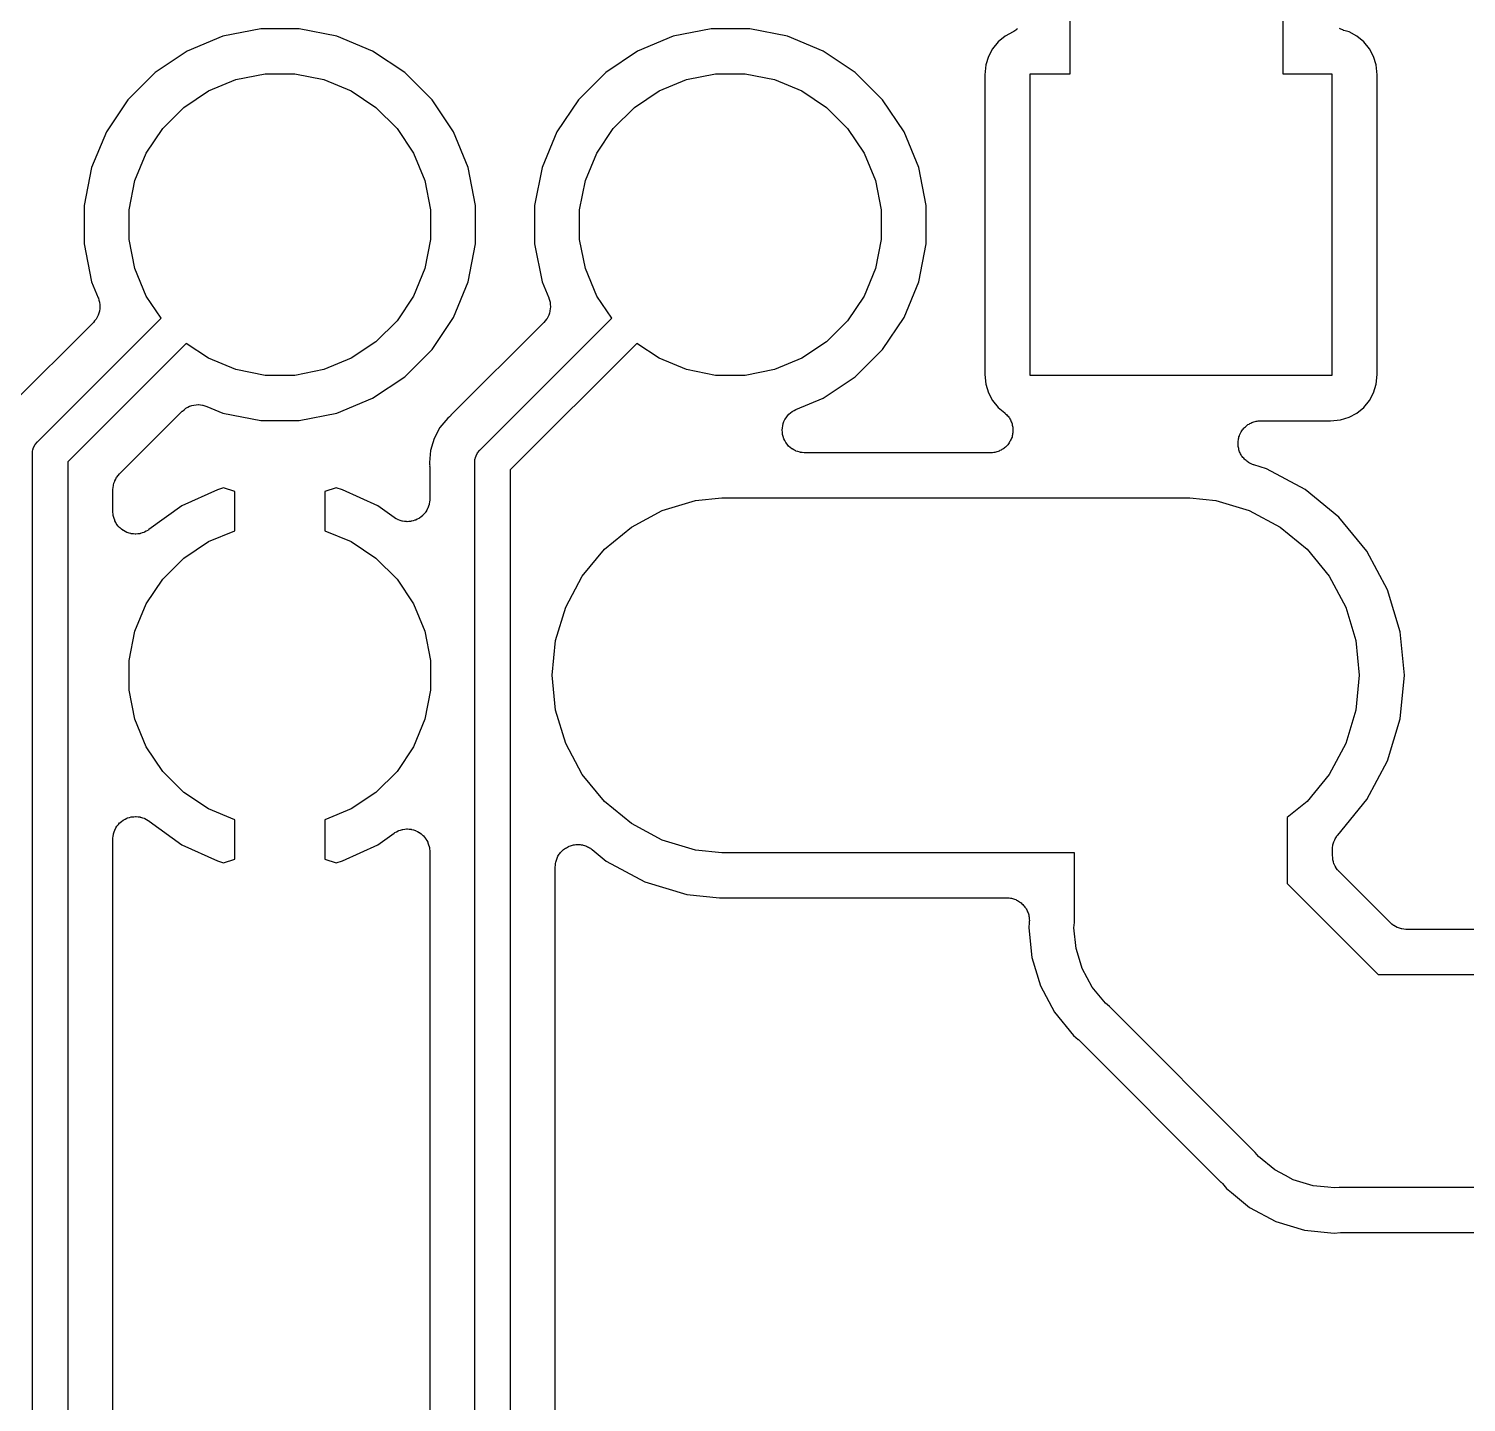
# Model space of a CAD drawing. Extents: x 49 to 143, y -158 to -38.
# Drawn here: x 113.8 to 121.9, y -72.17 to -64.43 of the extents above; entities that cross this region are included whole.
import ezdxf

# ---------------------------------------------------------------- set-up
doc = ezdxf.new("R2010")
doc.units = 0
doc.layers.add('BLACK', color=7, linetype='CONTINUOUS')

msp = doc.modelspace()

# ---------------------------------------------------------------- linework, layer by layer
at = {"layer": 'BLACK', "linetype": 'CONTINUOUS'}
for p, q in [((120.869, -61.0684), (120.869, -64.682)), ((119.669, -64.682), (119.669, -61.406)), ((115.106, -64.428), (114.892, -64.4704)), ((115.323, -64.428), (115.106, -64.428)), ((115.536, -64.4704), (115.323, -64.428)), ((117.646, -64.428), (117.432, -64.4704)), ((117.863, -64.428), (117.646, -64.428)), ((118.076, -64.4704), (117.863, -64.428)), ((119.372, -64.4279), (119.368, -64.4318)), ((121.195, -64.4298), (121.189, -64.4271)), ((114.892, -64.4704), (114.691, -64.5536)), ((115.737, -64.5536), (115.536, -64.4704)), ((117.432, -64.4704), (117.231, -64.5536)), ((118.277, -64.5536), (118.076, -64.4704)), ((119.264, -64.5015), (119.232, -64.5402)), ((119.303, -64.4698), (119.264, -64.5015)), ((119.348, -64.4456), (119.303, -64.4698)), ((119.353, -64.4425), (119.348, -64.4456)), ((119.358, -64.4399), (119.353, -64.4425)), ((119.363, -64.4356), (119.358, -64.4399)), ((119.368, -64.4318), (119.363, -64.4356)), ((121.201, -64.433), (121.195, -64.4298)), ((121.206, -64.4346), (121.201, -64.433)), ((121.211, -64.4369), (121.206, -64.4346)), ((121.213, -64.4374), (121.211, -64.4369)), ((121.242, -64.4462), (121.213, -64.4374)), ((121.286, -64.4698), (121.242, -64.4462)), ((121.325, -64.5015), (121.286, -64.4698)), ((121.357, -64.5402), (121.325, -64.5015)), ((114.691, -64.5536), (114.511, -64.6745)), ((115.918, -64.6745), (115.737, -64.5536)), ((117.231, -64.5536), (117.051, -64.6745)), ((118.458, -64.6745), (118.277, -64.5536)), ((119.209, -64.5843), (119.194, -64.6322)), ((119.232, -64.5402), (119.209, -64.5843)), ((121.38, -64.5843), (121.357, -64.5402)), ((121.395, -64.6322), (121.38, -64.5843)), ((119.194, -64.6322), (119.189, -64.6882)), ((121.4, -64.6882), (121.395, -64.6322)), ((114.511, -64.6745), (114.357, -64.8282)), ((114.812, -64.7787), (114.966, -64.7147)), ((114.966, -64.7147), (115.131, -64.682)), ((115.131, -64.682), (115.298, -64.682)), ((115.298, -64.682), (115.462, -64.7147)), ((115.462, -64.7147), (115.617, -64.7787)), ((116.072, -64.8282), (115.918, -64.6745)), ((117.051, -64.6745), (116.897, -64.8282)), ((117.352, -64.7787), (117.506, -64.7147)), ((117.506, -64.7147), (117.671, -64.682)), ((117.671, -64.682), (117.838, -64.682)), ((117.838, -64.682), (118.002, -64.7147)), ((118.002, -64.7147), (118.157, -64.7787)), ((118.612, -64.8282), (118.458, -64.6745)), ((119.189, -64.6882), (119.189, -66.3758)), ((119.444, -66.382), (119.444, -64.682)), ((119.444, -64.682), (119.669, -64.682)), ((120.869, -64.682), (121.144, -64.682)), ((121.144, -64.682), (121.144, -66.382)), ((121.4, -66.3758), (121.4, -64.6882)), ((114.357, -64.8282), (114.236, -65.0091)), ((114.673, -64.8718), (114.812, -64.7787)), ((115.617, -64.7787), (115.756, -64.8718)), ((116.193, -65.0091), (116.072, -64.8282)), ((116.897, -64.8282), (116.776, -65.0091)), ((117.213, -64.8718), (117.352, -64.7787)), ((118.157, -64.7787), (118.296, -64.8718)), ((118.733, -65.0091), (118.612, -64.8282)), ((114.554, -64.9902), (114.673, -64.8718)), ((115.756, -64.8718), (115.875, -64.9902)), ((117.094, -64.9902), (117.213, -64.8718)), ((118.296, -64.8718), (118.415, -64.9902)), ((114.461, -65.1294), (114.554, -64.9902)), ((115.875, -64.9902), (115.968, -65.1294)), ((117.001, -65.1294), (117.094, -64.9902)), ((118.415, -64.9902), (118.508, -65.1294)), ((114.236, -65.0091), (114.153, -65.21)), ((116.276, -65.21), (116.193, -65.0091)), ((116.776, -65.0091), (116.693, -65.21)), ((118.816, -65.21), (118.733, -65.0091)), ((114.397, -65.2841), (114.461, -65.1294)), ((115.968, -65.1294), (116.032, -65.2841)), ((116.937, -65.2841), (117.001, -65.1294)), ((118.508, -65.1294), (118.572, -65.2841)), ((114.153, -65.21), (114.11, -65.4233)), ((116.318, -65.4233), (116.276, -65.21)), ((116.693, -65.21), (116.65, -65.4233)), ((118.858, -65.4233), (118.816, -65.21)), ((114.364, -65.4483), (114.397, -65.2841)), ((116.032, -65.2841), (116.064, -65.4483)), ((116.904, -65.4483), (116.937, -65.2841)), ((118.572, -65.2841), (118.604, -65.4483)), ((114.11, -65.4233), (114.11, -65.6407)), ((114.364, -65.6157), (114.364, -65.4483)), ((116.064, -65.4483), (116.064, -65.6157)), ((116.318, -65.6407), (116.318, -65.4233)), ((116.65, -65.4233), (116.65, -65.6407)), ((116.904, -65.6157), (116.904, -65.4483)), ((118.604, -65.4483), (118.604, -65.6157)), ((118.858, -65.6407), (118.858, -65.4233)), ((114.11, -65.6407), (114.153, -65.854)), ((114.397, -65.7799), (114.364, -65.6157)), ((116.064, -65.6157), (116.032, -65.7799)), ((116.276, -65.854), (116.318, -65.6407)), ((116.65, -65.6407), (116.693, -65.854)), ((116.937, -65.7799), (116.904, -65.6157)), ((118.604, -65.6157), (118.572, -65.7799)), ((118.816, -65.854), (118.858, -65.6407)), ((114.461, -65.9346), (114.397, -65.7799)), ((116.032, -65.7799), (115.968, -65.9346)), ((117.001, -65.9346), (116.937, -65.7799)), ((118.572, -65.7799), (118.508, -65.9346)), ((114.153, -65.854), (114.19, -65.9446)), ((116.193, -66.0549), (116.276, -65.854)), ((116.693, -65.854), (116.73, -65.9446)), ((118.733, -66.0549), (118.816, -65.854)), ((114.19, -65.9446), (114.191, -65.9451)), ((114.191, -65.9451), (114.191, -65.9452)), ((114.191, -65.9452), (114.191, -65.9452)), ((114.191, -65.9452), (114.191, -65.9462)), ((114.191, -65.9462), (114.194, -65.9576)), ((114.194, -65.9576), (114.198, -65.9689)), ((114.545, -66.06), (114.461, -65.9346)), ((115.968, -65.9346), (115.875, -66.0738)), ((116.73, -65.9446), (116.731, -65.9452)), ((116.731, -65.9452), (116.731, -65.9452)), ((116.731, -65.9452), (116.731, -65.9452)), ((116.731, -65.9452), (116.731, -65.9462)), ((116.731, -65.9462), (116.734, -65.9577)), ((116.734, -65.9577), (116.738, -65.9689)), ((117.085, -66.06), (117.001, -65.9346)), ((118.508, -65.9346), (118.415, -66.0738)), ((114.19, -66.043), (114.184, -66.0534)), ((114.194, -66.0306), (114.19, -66.042)), ((114.19, -66.042), (114.19, -66.0425)), ((114.19, -66.0425), (114.19, -66.043)), ((114.197, -66.0194), (114.194, -66.0306)), ((114.199, -66.0065), (114.197, -66.0183)), ((114.197, -66.0183), (114.197, -66.0188)), ((114.197, -66.0188), (114.197, -66.0194)), ((114.198, -65.9689), (114.198, -65.9695)), ((114.198, -65.9695), (114.198, -65.97)), ((114.198, -65.97), (114.199, -65.9819)), ((114.199, -65.9819), (114.2, -65.9936)), ((114.2, -65.9947), (114.199, -66.0065)), ((114.2, -65.9936), (114.2, -65.9942)), ((114.2, -65.9942), (114.2, -65.9947)), ((116.73, -66.043), (116.724, -66.0535)), ((116.734, -66.0307), (116.73, -66.042)), ((116.73, -66.042), (116.73, -66.0425)), ((116.73, -66.0425), (116.73, -66.043)), ((116.737, -66.0194), (116.734, -66.0307)), ((116.739, -66.0065), (116.737, -66.0183)), ((116.737, -66.0183), (116.737, -66.0188)), ((116.737, -66.0188), (116.737, -66.0194)), ((116.738, -65.9689), (116.738, -65.9695)), ((116.738, -65.9695), (116.738, -65.97)), ((116.738, -65.97), (116.739, -65.9819)), ((116.739, -65.9819), (116.74, -65.9936)), ((116.74, -65.9947), (116.739, -66.0065)), ((116.74, -65.9936), (116.74, -65.9942)), ((116.74, -65.9942), (116.74, -65.9947)), ((114.163, -66.083), (113.685, -66.5604)), ((113.852, -66.7532), (114.545, -66.06)), ((114.17, -66.0738), (114.163, -66.083)), ((114.178, -66.0647), (114.17, -66.0738)), ((114.179, -66.0638), (114.178, -66.0642)), ((114.178, -66.0642), (114.178, -66.0647)), ((114.184, -66.0534), (114.179, -66.0638)), ((115.875, -66.0738), (115.756, -66.1922)), ((116.072, -66.2358), (116.193, -66.0549)), ((116.703, -66.083), (116.179, -66.6064)), ((116.346, -66.7992), (117.085, -66.06)), ((116.71, -66.0738), (116.703, -66.083)), ((116.718, -66.0647), (116.71, -66.0738)), ((116.719, -66.0638), (116.718, -66.0642)), ((116.718, -66.0642), (116.718, -66.0647)), ((116.724, -66.0535), (116.719, -66.0638)), ((118.415, -66.0738), (118.296, -66.1922)), ((118.612, -66.2358), (118.733, -66.0549)), ((114.686, -66.2015), (114.019, -66.8688)), ((114.812, -66.2853), (114.686, -66.2015)), ((115.756, -66.1922), (115.617, -66.2853)), ((117.226, -66.2015), (116.513, -66.9148)), ((117.352, -66.2853), (117.226, -66.2015)), ((118.296, -66.1922), (118.157, -66.2853)), ((114.966, -66.3493), (114.812, -66.2853)), ((115.617, -66.2853), (115.462, -66.3493)), ((115.918, -66.3895), (116.072, -66.2358)), ((117.506, -66.3493), (117.352, -66.2853)), ((118.157, -66.2853), (118.002, -66.3493)), ((118.458, -66.3895), (118.612, -66.2358)), ((115.131, -66.382), (114.966, -66.3493)), ((115.462, -66.3493), (115.298, -66.382)), ((117.671, -66.382), (117.506, -66.3493)), ((118.002, -66.3493), (117.838, -66.382)), ((115.298, -66.382), (115.131, -66.382)), ((115.737, -66.5104), (115.918, -66.3895)), ((117.838, -66.382), (117.671, -66.382)), ((118.277, -66.5104), (118.458, -66.3895)), ((119.189, -66.3758), (119.194, -66.4318)), ((119.194, -66.4318), (119.209, -66.4797)), ((121.144, -66.382), (119.444, -66.382)), ((121.38, -66.4797), (121.395, -66.4318)), ((121.395, -66.4318), (121.4, -66.3758)), ((115.536, -66.5936), (115.737, -66.5104)), ((118.124, -66.5737), (118.277, -66.5104)), ((119.209, -66.4797), (119.232, -66.5238)), ((119.232, -66.5238), (119.264, -66.5625)), ((121.325, -66.5625), (121.357, -66.5238)), ((121.357, -66.5238), (121.38, -66.4797)), ((114.31, -66.9368), (114.663, -66.5836)), ((114.663, -66.5836), (114.664, -66.5832)), ((114.664, -66.5831), (114.665, -66.5824)), ((114.664, -66.5832), (114.664, -66.5831)), ((114.664, -66.5831), (114.664, -66.5831)), ((114.665, -66.5824), (114.674, -66.575)), ((114.674, -66.575), (114.683, -66.5675)), ((114.683, -66.5675), (114.684, -66.5672)), ((114.684, -66.5669), (114.695, -66.5614)), ((114.684, -66.5672), (114.684, -66.5669)), ((114.695, -66.5614), (114.705, -66.5559)), ((114.705, -66.5559), (114.706, -66.5557)), ((114.706, -66.5555), (114.717, -66.5522)), ((114.706, -66.5557), (114.706, -66.5555)), ((114.717, -66.5522), (114.729, -66.5488)), ((114.729, -66.5487), (114.73, -66.5486)), ((114.729, -66.5488), (114.729, -66.5487)), ((114.73, -66.5486), (114.742, -66.5475)), ((114.742, -66.5475), (114.753, -66.5464)), ((114.753, -66.5464), (114.754, -66.5465)), ((114.754, -66.5465), (114.755, -66.5464)), ((114.755, -66.5464), (114.766, -66.5477)), ((114.766, -66.5477), (114.778, -66.5489)), ((114.778, -66.5489), (114.779, -66.549)), ((114.779, -66.549), (114.779, -66.5491)), ((114.779, -66.5491), (114.791, -66.5526)), ((114.791, -66.5526), (114.802, -66.5561)), ((114.802, -66.5561), (114.892, -66.5936)), ((114.892, -66.5936), (115.106, -66.636)), ((115.323, -66.636), (115.536, -66.5936)), ((116.17, -66.6147), (116.161, -66.6219)), ((116.174, -66.611), (116.17, -66.6147)), ((116.178, -66.6076), (116.174, -66.611)), ((116.179, -66.6064), (116.178, -66.6076)), ((118.068, -66.62), (118.076, -66.6103)), ((118.076, -66.6103), (118.083, -66.601)), ((118.083, -66.601), (118.084, -66.601)), ((118.084, -66.6009), (118.093, -66.593)), ((118.084, -66.601), (118.084, -66.6009)), ((118.093, -66.593), (118.103, -66.5853)), ((118.103, -66.5852), (118.114, -66.5794)), ((118.103, -66.5853), (118.103, -66.5852)), ((118.103, -66.5853), (118.103, -66.5853)), ((118.114, -66.5794), (118.124, -66.5737)), ((119.264, -66.5625), (119.301, -66.5928)), ((119.301, -66.5928), (119.302, -66.594)), ((119.302, -66.594), (119.306, -66.5983)), ((119.306, -66.5983), (119.311, -66.6021)), ((119.311, -66.6021), (119.315, -66.6071)), ((119.315, -66.6071), (119.32, -66.6117)), ((119.32, -66.6117), (119.323, -66.6168)), ((121.242, -66.6178), (121.286, -66.5942)), ((121.286, -66.5942), (121.325, -66.5625)), ((115.106, -66.636), (115.323, -66.636)), ((116.117, -66.6758), (116.084, -66.7373)), ((116.161, -66.6219), (116.117, -66.6758)), ((118.046, -66.6901), (118.047, -66.6777)), ((118.046, -66.6902), (118.046, -66.6901)), ((118.046, -66.6903), (118.046, -66.6902)), ((118.047, -66.7024), (118.046, -66.6903)), ((118.047, -66.6777), (118.049, -66.6657)), ((118.049, -66.6655), (118.052, -66.6535)), ((118.049, -66.6656), (118.049, -66.6655)), ((118.049, -66.6657), (118.049, -66.6656)), ((118.052, -66.6535), (118.056, -66.642)), ((118.056, -66.6418), (118.062, -66.6309)), ((118.056, -66.6419), (118.056, -66.6418)), ((118.056, -66.642), (118.056, -66.6419)), ((118.062, -66.6309), (118.068, -66.6202)), ((118.068, -66.6201), (118.068, -66.62)), ((118.068, -66.6202), (118.068, -66.6201)), ((119.323, -66.6168), (119.327, -66.6215)), ((119.327, -66.6215), (119.33, -66.6271)), ((119.33, -66.6271), (119.333, -66.6325)), ((119.333, -66.6325), (119.335, -66.6381)), ((119.335, -66.6381), (119.338, -66.6434)), ((119.338, -66.6434), (119.34, -66.6496)), ((119.34, -66.6496), (119.342, -66.6555)), ((119.342, -66.6555), (119.343, -66.6614)), ((119.343, -66.6614), (119.345, -66.6672)), ((119.345, -66.6672), (119.346, -66.6736)), ((119.346, -66.6736), (119.347, -66.6799)), ((119.347, -66.6799), (119.347, -66.6859)), ((119.347, -66.6859), (119.347, -66.6919)), ((119.347, -66.6919), (119.347, -66.6983)), ((120.634, -66.6992), (120.637, -66.6938)), ((120.637, -66.6938), (120.641, -66.689)), ((120.641, -66.689), (120.645, -66.6838)), ((120.645, -66.6838), (120.649, -66.6795)), ((120.649, -66.6795), (120.653, -66.6747)), ((120.653, -66.6747), (120.658, -66.6707)), ((120.658, -66.6707), (120.663, -66.6663)), ((120.663, -66.6663), (120.668, -66.6629)), ((120.668, -66.6629), (120.672, -66.6591)), ((120.672, -66.6591), (120.678, -66.6561)), ((120.678, -66.6561), (120.683, -66.6526)), ((120.683, -66.6526), (120.689, -66.6503)), ((120.689, -66.6503), (120.694, -66.6474)), ((120.694, -66.6474), (120.7, -66.6456)), ((120.7, -66.6456), (120.706, -66.6432)), ((120.706, -66.6432), (120.712, -66.642)), ((120.712, -66.642), (120.718, -66.6403)), ((120.718, -66.6403), (120.724, -66.6396)), ((120.724, -66.6396), (120.73, -66.6384)), ((120.73, -66.6384), (120.737, -66.6384)), ((120.737, -66.6384), (120.743, -66.6378)), ((120.743, -66.6378), (121.138, -66.6378)), ((121.138, -66.6378), (121.194, -66.6323)), ((121.194, -66.6323), (121.242, -66.6178)), ((113.826, -66.7889), (113.835, -66.7716)), ((113.835, -66.7716), (113.848, -66.7563)), ((113.848, -66.7563), (113.852, -66.7532)), ((116.077, -66.7611), (116.064, -66.804)), ((116.084, -66.7373), (116.077, -66.7611)), ((116.077, -66.7611), (116.077, -66.7611)), ((118.048, -66.7148), (118.047, -66.7024)), ((118.048, -66.7149), (118.048, -66.7148)), ((118.048, -66.715), (118.048, -66.7149)), ((118.052, -66.7268), (118.048, -66.715)), ((118.055, -66.7386), (118.052, -66.7268)), ((118.055, -66.7387), (118.055, -66.7386)), ((118.055, -66.7388), (118.055, -66.7387)), ((118.061, -66.7494), (118.055, -66.7388)), ((118.067, -66.7605), (118.061, -66.7494)), ((118.067, -66.7606), (118.067, -66.7605)), ((118.067, -66.7607), (118.067, -66.7606)), ((118.074, -66.7699), (118.067, -66.7607)), ((118.082, -66.7799), (118.074, -66.7699)), ((119.314, -66.7765), (119.31, -66.7811)), ((119.318, -66.7723), (119.314, -66.7765)), ((119.322, -66.767), (119.318, -66.7723)), ((119.326, -66.762), (119.322, -66.767)), ((119.328, -66.7567), (119.326, -66.762)), ((119.332, -66.7517), (119.328, -66.7567)), ((119.334, -66.7459), (119.332, -66.7517)), ((119.337, -66.7402), (119.334, -66.7459)), ((119.339, -66.7345), (119.337, -66.7402)), ((119.342, -66.7289), (119.339, -66.7345)), ((119.343, -66.7227), (119.342, -66.7289)), ((119.345, -66.7165), (119.343, -66.7227)), ((119.347, -66.7047), (119.345, -66.7106)), ((119.345, -66.7106), (119.345, -66.7165)), ((119.347, -66.6983), (119.347, -66.7047)), ((120.616, -66.7514), (120.618, -66.7454)), ((120.616, -66.7577), (120.616, -66.7514)), ((120.616, -66.764), (120.616, -66.7577)), ((120.616, -66.7701), (120.616, -66.764)), ((120.616, -66.7762), (120.616, -66.7701)), ((120.617, -66.7824), (120.616, -66.7762)), ((120.618, -66.7393), (120.62, -66.7333)), ((120.618, -66.7454), (120.618, -66.7393)), ((120.62, -66.7333), (120.621, -66.7271)), ((120.621, -66.7271), (120.624, -66.7215)), ((120.624, -66.7215), (120.626, -66.7156)), ((120.626, -66.7156), (120.629, -66.7101)), ((120.629, -66.7101), (120.631, -66.7043)), ((120.631, -66.7043), (120.634, -66.6992)), ((113.819, -66.8225), (113.82, -66.8085)), ((113.819, -66.8274), (113.819, -66.8225)), ((113.819, -66.8225), (113.819, -66.8225)), ((113.819, -66.8323), (113.819, -66.8274)), ((113.819, -73.6551), (113.819, -66.8323)), ((113.82, -66.8078), (113.822, -66.8013)), ((113.82, -66.8085), (113.82, -66.8078)), ((113.822, -66.8013), (113.826, -66.7889)), ((116.064, -66.804), (116.057, -66.8734)), ((116.313, -66.8685), (116.314, -66.8538)), ((116.314, -66.8538), (116.315, -66.8535)), ((116.315, -66.8535), (116.317, -66.8448)), ((116.317, -66.8448), (116.32, -66.8349)), ((116.32, -66.8349), (116.329, -66.8176)), ((116.329, -66.8176), (116.342, -66.8023)), ((116.342, -66.8023), (116.346, -66.7992)), ((118.082, -66.78), (118.082, -66.7799)), ((118.082, -66.7799), (118.082, -66.7799)), ((118.092, -66.788), (118.082, -66.78)), ((118.101, -66.7958), (118.092, -66.788)), ((118.102, -66.7959), (118.101, -66.7958)), ((118.101, -66.7958), (118.101, -66.7958)), ((118.112, -66.8019), (118.102, -66.7959)), ((118.123, -66.8077), (118.112, -66.8019)), ((118.123, -66.8078), (118.123, -66.8077)), ((118.135, -66.8114), (118.123, -66.8078)), ((118.123, -66.8078), (118.123, -66.8078)), ((118.147, -66.8152), (118.135, -66.8114)), ((118.147, -66.8153), (118.147, -66.8152)), ((118.147, -66.8152), (118.147, -66.8152)), ((118.159, -66.8166), (118.147, -66.8153)), ((118.171, -66.818), (118.159, -66.8166)), ((118.172, -66.818), (118.171, -66.818)), ((118.173, -66.818), (118.172, -66.818)), ((118.172, -66.818), (118.172, -66.818)), ((118.172, -66.818), (118.172, -66.818)), ((119.22, -66.818), (118.173, -66.818)), ((119.226, -66.8174), (119.22, -66.818)), ((119.232, -66.8174), (119.226, -66.8174)), ((119.239, -66.8162), (119.232, -66.8174)), ((119.245, -66.8156), (119.239, -66.8162)), ((119.251, -66.8138), (119.245, -66.8156)), ((119.257, -66.8127), (119.251, -66.8138)), ((119.263, -66.8103), (119.257, -66.8127)), ((119.269, -66.8084), (119.263, -66.8103)), ((119.274, -66.8056), (119.269, -66.8084)), ((119.28, -66.8033), (119.274, -66.8056)), ((119.285, -66.7998), (119.28, -66.8033)), ((119.291, -66.7968), (119.285, -66.7998)), ((119.295, -66.793), (119.291, -66.7968)), ((119.3, -66.7897), (119.295, -66.793)), ((119.305, -66.7852), (119.3, -66.7897)), ((119.31, -66.7811), (119.305, -66.7852)), ((120.618, -66.7886), (120.617, -66.7824)), ((120.62, -66.7945), (120.618, -66.7886)), ((120.621, -66.8005), (120.62, -66.7945)), ((120.623, -66.8064), (120.621, -66.8005)), ((120.625, -66.8124), (120.623, -66.8064)), ((120.628, -66.8178), (120.625, -66.8124)), ((120.63, -66.8235), (120.628, -66.8178)), ((120.633, -66.8288), (120.63, -66.8235)), ((120.636, -66.8344), (120.633, -66.8288)), ((120.64, -66.8392), (120.636, -66.8344)), ((120.644, -66.8443), (120.64, -66.8392)), ((120.648, -66.8488), (120.644, -66.8443)), ((120.652, -66.8537), (120.648, -66.8488)), ((120.657, -66.8576), (120.652, -66.8537)), ((120.661, -66.862), (120.657, -66.8576)), ((114.019, -66.8688), (114.019, -73.6186)), ((114.303, -66.9459), (114.31, -66.9368)), ((116.057, -66.8734), (116.058, -66.8846)), ((116.058, -66.8846), (116.059, -66.8863)), ((116.059, -66.8863), (116.058, -66.8917)), ((116.058, -66.8917), (116.059, -66.897)), ((116.059, -66.897), (116.059, -67.0791)), ((116.313, -66.8734), (116.313, -66.8685)), ((116.313, -66.8685), (116.313, -66.8685)), ((116.313, -66.8783), (116.313, -66.8734)), ((116.313, -74.3711), (116.313, -66.8783)), ((116.513, -66.9148), (116.513, -74.3346)), ((120.666, -66.8656), (120.661, -66.862)), ((120.671, -66.8696), (120.666, -66.8656)), ((120.676, -66.8726), (120.671, -66.8696)), ((120.681, -66.8761), (120.676, -66.8726)), ((120.687, -66.8785), (120.681, -66.8761)), ((120.693, -66.8816), (120.687, -66.8785)), ((120.698, -66.8834), (120.693, -66.8816)), ((120.704, -66.8858), (120.698, -66.8834)), ((120.706, -66.8864), (120.704, -66.8858)), ((120.777, -66.9078), (120.706, -66.8864)), ((120.994, -67.0243), (120.777, -66.9078)), ((114.273, -67.0249), (114.274, -67.0132)), ((114.274, -67.0132), (114.276, -67.0015)), ((114.276, -67.0002), (114.279, -66.989)), ((114.276, -67.0009), (114.276, -67.0002)), ((114.276, -67.0015), (114.276, -67.0009)), ((114.279, -66.989), (114.283, -66.9778)), ((114.283, -66.9766), (114.289, -66.9663)), ((114.283, -66.9772), (114.283, -66.9766)), ((114.283, -66.9778), (114.283, -66.9772)), ((114.289, -66.9663), (114.294, -66.956)), ((114.294, -66.956), (114.295, -66.9555)), ((114.295, -66.9549), (114.303, -66.9459)), ((114.295, -66.9555), (114.295, -66.9549)), ((114.896, -67.0155), (114.862, -67.026)), ((114.96, -67.036), (114.896, -67.0155)), ((115.532, -67.0155), (115.468, -67.036)), ((115.567, -67.026), (115.532, -67.0155)), ((114.273, -67.0262), (114.273, -67.0249)), ((114.273, -67.0266), (114.273, -67.0262)), ((114.273, -67.0262), (114.273, -67.0262)), ((114.273, -67.0262), (114.273, -67.0262)), ((114.273, -67.1492), (114.273, -67.0266)), ((114.862, -67.026), (114.661, -67.1172)), ((114.96, -67.2572), (114.96, -67.036)), ((115.468, -67.036), (115.468, -67.2572)), ((115.767, -67.1172), (115.567, -67.026)), ((116.057, -67.095), (116.056, -67.1055)), ((116.059, -67.0846), (116.057, -67.095)), ((116.059, -67.0791), (116.059, -67.0809)), ((116.059, -67.0809), (116.059, -67.0827)), ((116.059, -67.0827), (116.059, -67.0846)), ((117.37, -67.1437), (117.558, -67.0865)), ((117.558, -67.0865), (117.705, -67.072)), ((117.705, -67.072), (120.344, -67.072)), ((120.344, -67.072), (120.49, -67.0865)), ((120.49, -67.0865), (120.679, -67.1437)), ((121.185, -67.181), (120.994, -67.0243)), ((114.273, -67.1511), (114.273, -67.1492)), ((114.273, -67.153), (114.273, -67.1511)), ((114.274, -67.1634), (114.273, -67.153)), ((114.275, -67.1738), (114.274, -67.1634)), ((114.276, -67.1757), (114.275, -67.1738)), ((114.276, -67.1776), (114.276, -67.1757)), ((114.28, -67.1876), (114.276, -67.1776)), ((114.661, -67.1172), (114.476, -67.2501)), ((115.858, -67.1822), (115.767, -67.1172)), ((115.86, -67.1832), (115.858, -67.1822)), ((115.861, -67.1844), (115.86, -67.1832)), ((116.01, -67.1788), (116.002, -67.1854)), ((116.018, -67.1724), (116.01, -67.1788)), ((116.019, -67.171), (116.018, -67.1724)), ((116.021, -67.1698), (116.019, -67.171)), ((116.028, -67.1618), (116.021, -67.1698)), ((116.035, -67.1539), (116.028, -67.1618)), ((116.036, -67.1523), (116.035, -67.1539)), ((116.037, -67.1508), (116.036, -67.1523)), ((116.042, -67.1416), (116.037, -67.1508)), ((116.047, -67.1326), (116.042, -67.1416)), ((116.048, -67.1308), (116.047, -67.1326)), ((116.049, -67.1291), (116.048, -67.1308)), ((116.052, -67.1191), (116.049, -67.1291)), ((116.055, -67.1092), (116.052, -67.1191)), ((116.056, -67.1073), (116.055, -67.1092)), ((116.056, -67.1055), (116.056, -67.1073)), ((117.196, -67.2365), (117.37, -67.1437)), ((120.679, -67.1437), (120.853, -67.2365)), ((121.342, -67.3719), (121.185, -67.181)), ((114.283, -67.1976), (114.28, -67.1876)), ((114.283, -67.1993), (114.283, -67.1976)), ((114.284, -67.2011), (114.283, -67.1993)), ((114.289, -67.2102), (114.284, -67.2011)), ((114.294, -67.2195), (114.289, -67.2102)), ((114.295, -67.221), (114.294, -67.2195)), ((114.296, -67.2226), (114.295, -67.221)), ((114.303, -67.2306), (114.296, -67.2226)), ((114.31, -67.2387), (114.303, -67.2306)), ((114.311, -67.2399), (114.31, -67.2387)), ((114.313, -67.2414), (114.311, -67.2399)), ((114.321, -67.2478), (114.313, -67.2414)), ((114.329, -67.2545), (114.321, -67.2478)), ((114.331, -67.2554), (114.329, -67.2545)), ((114.332, -67.2566), (114.331, -67.2554)), ((114.342, -67.2613), (114.332, -67.2566)), ((114.351, -67.2662), (114.342, -67.2613)), ((114.46, -67.2603), (114.451, -67.2654)), ((114.47, -67.2554), (114.46, -67.2603)), ((114.471, -67.2542), (114.47, -67.2554)), ((114.473, -67.2533), (114.471, -67.2542)), ((114.476, -67.2501), (114.473, -67.2533)), ((114.812, -67.3187), (114.96, -67.2572)), ((115.468, -67.2572), (115.617, -67.3187)), ((115.87, -67.1894), (115.861, -67.1844)), ((115.879, -67.1946), (115.87, -67.1894)), ((115.881, -67.1953), (115.879, -67.1946)), ((115.883, -67.1962), (115.881, -67.1953)), ((115.893, -67.1993), (115.883, -67.1962)), ((115.903, -67.2027), (115.893, -67.1993)), ((115.905, -67.2029), (115.903, -67.2027)), ((115.906, -67.2035), (115.905, -67.2029)), ((115.917, -67.2046), (115.906, -67.2035)), ((115.927, -67.206), (115.917, -67.2046)), ((115.929, -67.2059), (115.927, -67.206)), ((115.931, -67.2061), (115.929, -67.2059)), ((115.942, -67.2051), (115.931, -67.2061)), ((115.952, -67.2045), (115.942, -67.2051)), ((115.954, -67.204), (115.952, -67.2045)), ((115.956, -67.2038), (115.954, -67.204)), ((115.966, -67.2009), (115.956, -67.2038)), ((115.976, -67.1982), (115.966, -67.2009)), ((115.978, -67.1974), (115.976, -67.1982)), ((115.98, -67.1968), (115.978, -67.1974)), ((115.989, -67.192), (115.98, -67.1968)), ((115.998, -67.1874), (115.989, -67.192)), ((116, -67.1862), (115.998, -67.1874)), ((116.002, -67.1854), (116, -67.1862)), ((117.044, -67.3615), (117.196, -67.2365)), ((120.853, -67.2365), (121.005, -67.3615)), ((114.353, -67.2668), (114.351, -67.2662)), ((114.354, -67.2677), (114.353, -67.2668)), ((114.364, -67.2705), (114.354, -67.2677)), ((114.374, -67.2736), (114.364, -67.2705)), ((114.376, -67.2738), (114.374, -67.2736)), ((114.378, -67.2743), (114.376, -67.2738)), ((114.389, -67.2751), (114.378, -67.2743)), ((114.399, -67.2762), (114.389, -67.2751)), ((114.401, -67.276), (114.399, -67.2762)), ((114.403, -67.2761), (114.401, -67.276)), ((114.413, -67.2749), (114.403, -67.2761)), ((114.424, -67.2739), (114.413, -67.2749)), ((114.426, -67.2734), (114.424, -67.2739)), ((114.428, -67.2731), (114.426, -67.2734)), ((114.438, -67.2699), (114.428, -67.2731)), ((114.448, -67.2669), (114.438, -67.2699)), ((114.449, -67.266), (114.448, -67.2669)), ((114.451, -67.2654), (114.449, -67.266)), ((114.673, -67.4118), (114.812, -67.3187)), ((115.617, -67.3187), (115.756, -67.4118)), ((114.554, -67.5302), (114.673, -67.4118)), ((115.756, -67.4118), (115.875, -67.5302)), ((116.919, -67.5137), (117.044, -67.3615)), ((121.005, -67.3615), (121.13, -67.5137)), ((121.459, -67.5898), (121.342, -67.3719)), ((114.461, -67.6694), (114.554, -67.5302)), ((115.875, -67.5302), (115.968, -67.6694)), ((116.826, -67.6875), (116.919, -67.5137)), ((121.13, -67.5137), (121.223, -67.6875)), ((114.397, -67.8241), (114.461, -67.6694)), ((115.968, -67.6694), (116.032, -67.8241)), ((121.53, -67.8262), (121.459, -67.5898)), ((116.769, -67.876), (116.826, -67.6875)), ((121.223, -67.6875), (121.28, -67.876)), ((114.364, -67.9883), (114.397, -67.8241)), ((116.032, -67.8241), (116.064, -67.9883)), ((121.554, -68.072), (121.53, -67.8262)), ((116.75, -68.072), (116.769, -67.876)), ((121.28, -67.876), (121.299, -68.072)), ((114.364, -68.1557), (114.364, -67.9883)), ((116.064, -67.9883), (116.064, -68.1557)), ((116.769, -68.268), (116.75, -68.072)), ((121.299, -68.072), (121.28, -68.268)), ((121.53, -68.3178), (121.554, -68.072)), ((114.397, -68.3199), (114.364, -68.1557)), ((116.064, -68.1557), (116.032, -68.3199)), ((116.826, -68.4565), (116.769, -68.268)), ((121.28, -68.268), (121.223, -68.4565)), ((121.459, -68.5542), (121.53, -68.3178)), ((114.461, -68.4746), (114.397, -68.3199)), ((116.032, -68.3199), (115.968, -68.4746)), ((114.554, -68.6138), (114.461, -68.4746)), ((115.968, -68.4746), (115.875, -68.6138)), ((116.919, -68.6303), (116.826, -68.4565)), ((121.223, -68.4565), (121.13, -68.6303)), ((121.342, -68.7721), (121.459, -68.5542)), ((114.673, -68.7322), (114.554, -68.6138)), ((115.875, -68.6138), (115.756, -68.7322)), ((117.044, -68.7825), (116.919, -68.6303)), ((121.13, -68.6303), (121.005, -68.7825)), ((114.812, -68.8253), (114.673, -68.7322)), ((115.756, -68.7322), (115.617, -68.8253)), ((117.196, -68.9075), (117.044, -68.7825)), ((121.005, -68.7825), (120.894, -68.8732)), ((121.178, -68.9723), (121.342, -68.7721)), ((114.334, -68.8865), (114.343, -68.8819)), ((114.343, -68.8819), (114.352, -68.8771)), ((114.352, -68.8771), (114.354, -68.8765)), ((114.354, -68.8765), (114.356, -68.8757)), ((114.356, -68.8757), (114.366, -68.873)), ((114.366, -68.873), (114.376, -68.8701)), ((114.376, -68.8701), (114.378, -68.8699)), ((114.378, -68.8699), (114.38, -68.8694)), ((114.38, -68.8694), (114.39, -68.8688)), ((114.39, -68.8688), (114.401, -68.8678)), ((114.401, -68.8678), (114.403, -68.868)), ((114.403, -68.868), (114.405, -68.8679)), ((114.405, -68.8679), (114.415, -68.8693)), ((114.415, -68.8693), (114.426, -68.8704)), ((114.426, -68.8704), (114.427, -68.871)), ((114.427, -68.871), (114.429, -68.8713)), ((114.429, -68.8713), (114.439, -68.8747)), ((114.439, -68.8747), (114.449, -68.8778)), ((114.449, -68.8778), (114.451, -68.8787)), ((114.451, -68.8787), (114.453, -68.8793)), ((114.453, -68.8793), (114.462, -68.8846)), ((114.462, -68.8846), (114.471, -68.8895)), ((114.96, -68.8868), (114.812, -68.8253)), ((115.617, -68.8253), (115.468, -68.8868)), ((120.894, -68.8732), (120.894, -69.2459)), ((114.276, -68.9666), (114.277, -68.9646)), ((114.276, -68.9684), (114.276, -68.9666)), ((114.277, -68.9646), (114.28, -68.9548)), ((114.28, -68.9548), (114.283, -68.9448)), ((114.283, -68.9448), (114.284, -68.9431)), ((114.284, -68.9431), (114.285, -68.9413)), ((114.285, -68.9413), (114.29, -68.9323)), ((114.29, -68.9323), (114.295, -68.9231)), ((114.295, -68.9231), (114.296, -68.9216)), ((114.296, -68.9216), (114.297, -68.9199)), ((114.297, -68.9199), (114.304, -68.9121)), ((114.304, -68.9121), (114.311, -68.9041)), ((114.311, -68.9041), (114.313, -68.9029)), ((114.313, -68.9029), (114.314, -68.9014)), ((114.314, -68.9014), (114.322, -68.8951)), ((114.322, -68.8951), (114.33, -68.8886)), ((114.33, -68.8886), (114.332, -68.8877)), ((114.332, -68.8877), (114.334, -68.8865)), ((114.471, -68.8895), (114.473, -68.8908)), ((114.473, -68.8908), (114.474, -68.8918)), ((114.474, -68.8918), (114.477, -68.8946)), ((114.477, -68.8946), (114.661, -69.0268)), ((114.96, -69.108), (114.96, -68.8868)), ((115.468, -68.8868), (115.468, -69.108)), ((115.767, -69.0268), (115.858, -68.9618)), ((115.858, -68.9618), (115.859, -68.9608)), ((115.859, -68.9608), (115.861, -68.9598)), ((115.861, -68.9598), (115.862, -68.9586)), ((115.862, -68.9586), (115.872, -68.9538)), ((115.872, -68.9538), (115.881, -68.9486)), ((115.881, -68.9486), (115.883, -68.948)), ((115.883, -68.948), (115.884, -68.9472)), ((115.884, -68.9472), (115.895, -68.9442)), ((115.895, -68.9442), (115.905, -68.9409)), ((115.905, -68.9409), (115.906, -68.9407)), ((115.906, -68.9407), (115.908, -68.9402)), ((115.908, -68.9402), (115.919, -68.9392)), ((115.919, -68.9392), (115.929, -68.9379)), ((115.929, -68.9379), (115.931, -68.9381)), ((115.931, -68.9381), (115.933, -68.9379)), ((115.933, -68.9379), (115.943, -68.939)), ((115.943, -68.939), (115.954, -68.9398)), ((115.954, -68.9398), (115.956, -68.9403)), ((115.956, -68.9403), (115.958, -68.9405)), ((115.958, -68.9405), (115.968, -68.9436)), ((115.968, -68.9436), (115.978, -68.9464)), ((115.978, -68.9464), (115.979, -68.9473)), ((115.979, -68.9473), (115.981, -68.9478)), ((115.981, -68.9478), (115.99, -68.9528)), ((115.99, -68.9528), (116, -68.9576)), ((116, -68.9576), (116.001, -68.9587)), ((116.001, -68.9587), (116.003, -68.9596)), ((116.003, -68.9596), (116.011, -68.9663)), ((116.011, -68.9663), (116.019, -68.9728)), ((117.37, -69.0003), (117.196, -68.9075)), ((114.273, -68.9892), (114.275, -68.9788)), ((114.273, -68.9911), (114.273, -68.9892)), ((114.273, -68.9931), (114.273, -68.9911)), ((114.273, -68.9948), (114.273, -68.9931)), ((114.273, -73.4608), (114.273, -68.9948)), ((114.275, -68.9788), (114.276, -68.9684)), ((114.661, -69.0268), (114.862, -69.118)), ((115.567, -69.118), (115.767, -69.0268)), ((116.019, -68.9728), (116.021, -68.9742)), ((116.021, -68.9742), (116.022, -68.9754)), ((116.022, -68.9754), (116.029, -68.9836)), ((116.029, -68.9836), (116.036, -68.9915)), ((116.036, -68.9915), (116.037, -68.9932)), ((116.037, -68.9932), (116.038, -68.9946)), ((116.038, -68.9946), (116.043, -69.0039)), ((116.043, -69.0039), (116.048, -69.013)), ((116.048, -69.013), (116.049, -69.0148)), ((116.049, -69.0148), (116.049, -69.0165)), ((116.049, -69.0165), (116.052, -69.0266)), ((116.052, -69.0266), (116.056, -69.0366)), ((116.056, -69.0366), (116.056, -69.0384)), ((116.056, -69.0384), (116.057, -69.0402)), ((116.057, -69.0402), (116.058, -69.0507)), ((116.819, -69.0502), (116.824, -69.0461)), ((116.824, -69.0461), (116.83, -69.0434)), ((116.83, -69.0434), (116.835, -69.0401)), ((116.835, -69.0401), (116.841, -69.0376)), ((116.841, -69.0376), (116.846, -69.0347)), ((116.846, -69.0347), (116.852, -69.033)), ((116.852, -69.033), (116.858, -69.0307)), ((116.858, -69.0307), (116.864, -69.0295)), ((116.864, -69.0295), (116.87, -69.0277)), ((116.87, -69.0277), (116.876, -69.0271)), ((116.876, -69.0271), (116.882, -69.026)), ((116.882, -69.026), (116.888, -69.026)), ((116.888, -69.026), (116.895, -69.0254)), ((116.895, -69.0254), (116.901, -69.026)), ((116.901, -69.026), (116.907, -69.0261)), ((116.907, -69.0261), (116.913, -69.0273)), ((116.913, -69.0273), (116.92, -69.028)), ((116.92, -69.028), (116.925, -69.0298)), ((116.925, -69.0298), (116.931, -69.0309)), ((116.931, -69.0309), (116.937, -69.0334)), ((116.937, -69.0334), (116.943, -69.0353)), ((116.943, -69.0353), (116.948, -69.0382)), ((116.948, -69.0382), (116.954, -69.0405)), ((116.954, -69.0405), (116.959, -69.044)), ((116.959, -69.044), (116.965, -69.0471)), ((116.965, -69.0471), (116.97, -69.0509)), ((117.558, -69.0575), (117.37, -69.0003)), ((121.148, -69.0517), (121.149, -69.0461)), ((121.149, -69.0405), (121.15, -69.0338)), ((121.149, -69.0461), (121.149, -69.0405)), ((121.15, -69.0338), (121.151, -69.027)), ((121.151, -69.027), (121.153, -69.0217)), ((121.153, -69.0217), (121.154, -69.0162)), ((121.154, -69.0162), (121.157, -69.0099)), ((121.157, -69.0099), (121.159, -69.0034)), ((121.159, -69.0034), (121.161, -68.9985)), ((121.161, -68.9985), (121.164, -68.9933)), ((121.164, -68.9933), (121.167, -68.9877)), ((121.167, -68.9877), (121.171, -68.9817)), ((121.171, -68.9817), (121.174, -68.9774)), ((121.174, -68.9774), (121.177, -68.9727)), ((121.177, -68.9727), (121.178, -68.9723)), ((114.862, -69.118), (114.896, -69.1285)), ((114.896, -69.1285), (114.96, -69.108)), ((115.468, -69.108), (115.532, -69.1285)), ((115.532, -69.1285), (115.567, -69.118)), ((116.058, -69.0507), (116.059, -69.0611)), ((116.059, -69.0611), (116.059, -69.063)), ((116.059, -69.063), (116.059, -69.0649)), ((116.059, -69.0649), (116.059, -74.3524)), ((116.769, -69.1324), (116.77, -69.126)), ((116.77, -69.126), (116.772, -69.1203)), ((116.772, -69.1203), (116.773, -69.1145)), ((116.773, -69.1145), (116.775, -69.1085)), ((116.775, -69.1085), (116.777, -69.1024)), ((116.777, -69.1024), (116.78, -69.0972)), ((116.78, -69.0972), (116.782, -69.0917)), ((116.782, -69.0917), (116.786, -69.0863)), ((116.786, -69.0863), (116.789, -69.0807)), ((116.789, -69.0807), (116.793, -69.0761)), ((116.793, -69.0761), (116.796, -69.0712)), ((116.796, -69.0712), (116.801, -69.0666)), ((116.801, -69.0666), (116.805, -69.0617)), ((116.805, -69.0617), (116.81, -69.0579)), ((116.81, -69.0579), (116.814, -69.0537)), ((116.814, -69.0537), (116.819, -69.0502)), ((116.97, -69.0509), (116.975, -69.0542)), ((116.975, -69.0542), (117.054, -69.1197)), ((117.054, -69.1197), (117.272, -69.2362)), ((117.705, -69.072), (117.558, -69.0575)), ((119.694, -69.072), (117.705, -69.072)), ((119.694, -69.4649), (119.694, -69.072)), ((121.148, -69.0534), (121.148, -69.0517)), ((121.148, -69.0881), (121.148, -69.0534)), ((121.15, -69.0997), (121.148, -69.0881)), ((121.151, -69.1114), (121.15, -69.0997)), ((121.151, -69.1121), (121.151, -69.1114)), ((121.151, -69.1127), (121.151, -69.1121)), ((121.154, -69.1239), (121.151, -69.1127)), ((121.157, -69.1352), (121.154, -69.1239)), ((116.767, -69.1506), (116.768, -69.1447)), ((116.767, -69.1524), (116.767, -69.1506)), ((116.767, -74.1768), (116.767, -69.1524)), ((116.768, -69.1387), (116.769, -69.1324)), ((116.768, -69.1447), (116.768, -69.1387)), ((121.158, -69.1358), (121.157, -69.1352)), ((121.158, -69.1365), (121.158, -69.1358)), ((121.163, -69.1468), (121.158, -69.1365)), ((121.169, -69.1572), (121.163, -69.1468)), ((121.169, -69.1577), (121.169, -69.1572)), ((121.17, -69.1583), (121.169, -69.1577)), ((121.177, -69.1674), (121.17, -69.1583)), ((121.184, -69.1766), (121.177, -69.1674)), ((121.185, -69.1775), (121.184, -69.1766)), ((121.185, -69.1776), (121.185, -69.1775)), ((121.185, -69.1775), (121.185, -69.1775)), ((121.186, -69.1779), (121.185, -69.1776)), ((121.475, -69.4668), (121.186, -69.1779)), ((117.272, -69.2362), (117.509, -69.3079)), ((120.894, -69.2459), (121.407, -69.758)), ((117.509, -69.3079), (117.693, -69.326)), ((117.693, -69.326), (119.313, -69.326)), ((119.313, -69.326), (119.315, -69.326)), ((119.315, -69.326), (119.32, -69.3267)), ((119.32, -69.3267), (119.326, -69.3267)), ((119.326, -69.3267), (119.333, -69.328)), ((119.333, -69.328), (119.339, -69.3288)), ((119.339, -69.3288), (119.345, -69.3305)), ((119.345, -69.3305), (119.35, -69.3317)), ((119.35, -69.3317), (119.356, -69.3343)), ((119.356, -69.3343), (119.363, -69.3363)), ((119.363, -69.3363), (119.368, -69.3391)), ((119.368, -69.3391), (119.373, -69.3413)), ((119.373, -69.3413), (119.379, -69.345)), ((119.379, -69.345), (119.384, -69.3482)), ((119.384, -69.3482), (119.389, -69.3519)), ((119.389, -69.3519), (119.394, -69.3552)), ((119.394, -69.3552), (119.398, -69.3599)), ((119.398, -69.3599), (119.403, -69.3641)), ((119.403, -69.3641), (119.407, -69.3687)), ((119.407, -69.3687), (119.411, -69.3728)), ((119.411, -69.3728), (119.415, -69.3783)), ((119.415, -69.3783), (119.419, -69.3835)), ((119.419, -69.3835), (119.422, -69.3886)), ((119.422, -69.3886), (119.425, -69.3934)), ((119.425, -69.3934), (119.427, -69.3996)), ((119.427, -69.3996), (119.43, -69.4054)), ((119.43, -69.4054), (119.432, -69.411)), ((119.432, -69.411), (119.434, -69.4163)), ((119.434, -69.4163), (119.436, -69.4228)), ((119.436, -69.4228), (119.437, -69.4292)), ((119.437, -69.4292), (119.438, -69.435)), ((119.438, -69.435), (119.439, -69.4407)), ((119.439, -69.4407), (119.439, -69.4473)), ((119.439, -69.4473), (119.44, -69.4539)), ((119.439, -69.4654), (119.436, -69.4944)), ((119.436, -69.4944), (119.453, -69.6618)), ((119.44, -69.4539), (119.439, -69.4597)), ((119.439, -69.4597), (119.439, -69.4654)), ((119.691, -69.4944), (119.694, -69.4649)), ((119.703, -69.612), (119.691, -69.4944)), ((121.484, -69.4742), (121.475, -69.4668)), ((121.493, -69.4818), (121.484, -69.4742)), ((121.493, -69.4821), (121.493, -69.4818)), ((121.494, -69.4825), (121.493, -69.4821)), ((121.504, -69.4881), (121.494, -69.4825)), ((121.514, -69.4937), (121.504, -69.4881)), ((121.515, -69.4939), (121.514, -69.4937)), ((121.516, -69.4942), (121.515, -69.4939)), ((121.527, -69.4977), (121.516, -69.4942)), ((121.538, -69.5012), (121.527, -69.4977)), ((121.539, -69.5013), (121.538, -69.5012)), ((121.539, -69.5015), (121.539, -69.5013)), ((121.551, -69.5027), (121.539, -69.5015)), ((121.563, -69.504), (121.551, -69.5027)), ((121.564, -69.504), (121.563, -69.504)), ((127.737, -69.504), (121.564, -69.504)), ((121.564, -69.504), (121.564, -69.504)), ((121.564, -69.504), (121.564, -69.504)), ((121.564, -69.504), (121.564, -69.504)), ((119.733, -69.7107), (119.703, -69.612)), ((119.453, -69.6618), (119.502, -69.8228)), ((119.737, -69.7251), (119.733, -69.7107)), ((119.793, -69.8294), (119.737, -69.7251)), ((121.407, -69.758), (127.894, -69.758)), ((119.502, -69.8228), (119.581, -69.9711)), ((119.868, -69.9207), (119.793, -69.8294)), ((119.891, -69.9395), (119.868, -69.9207)), ((119.581, -69.9711), (119.688, -70.1012)), ((120.713, -70.7614), (119.891, -69.9395)), ((119.688, -70.1012), (119.715, -70.124)), ((119.715, -70.124), (119.717, -70.1251)), ((119.717, -70.1251), (119.72, -70.1289)), ((119.72, -70.1289), (119.725, -70.1323)), ((119.725, -70.1323), (120.52, -70.9278)), ((120.732, -70.7843), (120.713, -70.7614)), ((120.823, -70.8593), (120.732, -70.7843)), ((120.883, -70.8913), (120.823, -70.8593)), ((120.927, -70.915), (120.883, -70.8913)), ((120.52, -70.9278), (120.521, -70.9291)), ((120.521, -70.9291), (120.525, -70.9332)), ((120.525, -70.9332), (120.528, -70.937)), ((120.528, -70.937), (120.551, -70.9648)), ((120.551, -70.9648), (120.579, -70.9876)), ((120.579, -70.9876), (120.681, -71.0715)), ((121.021, -70.9436), (120.927, -70.915)), ((121.04, -70.9493), (121.021, -70.9436)), ((121.123, -70.9575), (121.04, -70.9493)), ((121.158, -70.9609), (121.123, -70.9575)), ((121.187, -70.958), (121.158, -70.9609)), ((128.114, -70.958), (121.187, -70.958)), ((120.681, -71.0715), (120.83, -71.1508)), ((120.83, -71.1508), (120.991, -71.1996)), ((120.991, -71.1996), (121.158, -71.2161)), ((121.158, -71.2161), (121.194, -71.2126)), ((121.194, -71.2126), (121.196, -71.2124)), ((121.196, -71.2124), (121.201, -71.2125)), ((121.201, -71.2125), (121.206, -71.212)), ((121.206, -71.212), (122.532, -71.212))]:
    msp.add_line(p, q, dxfattribs=at)

doc.saveas('drawing.dxf')
